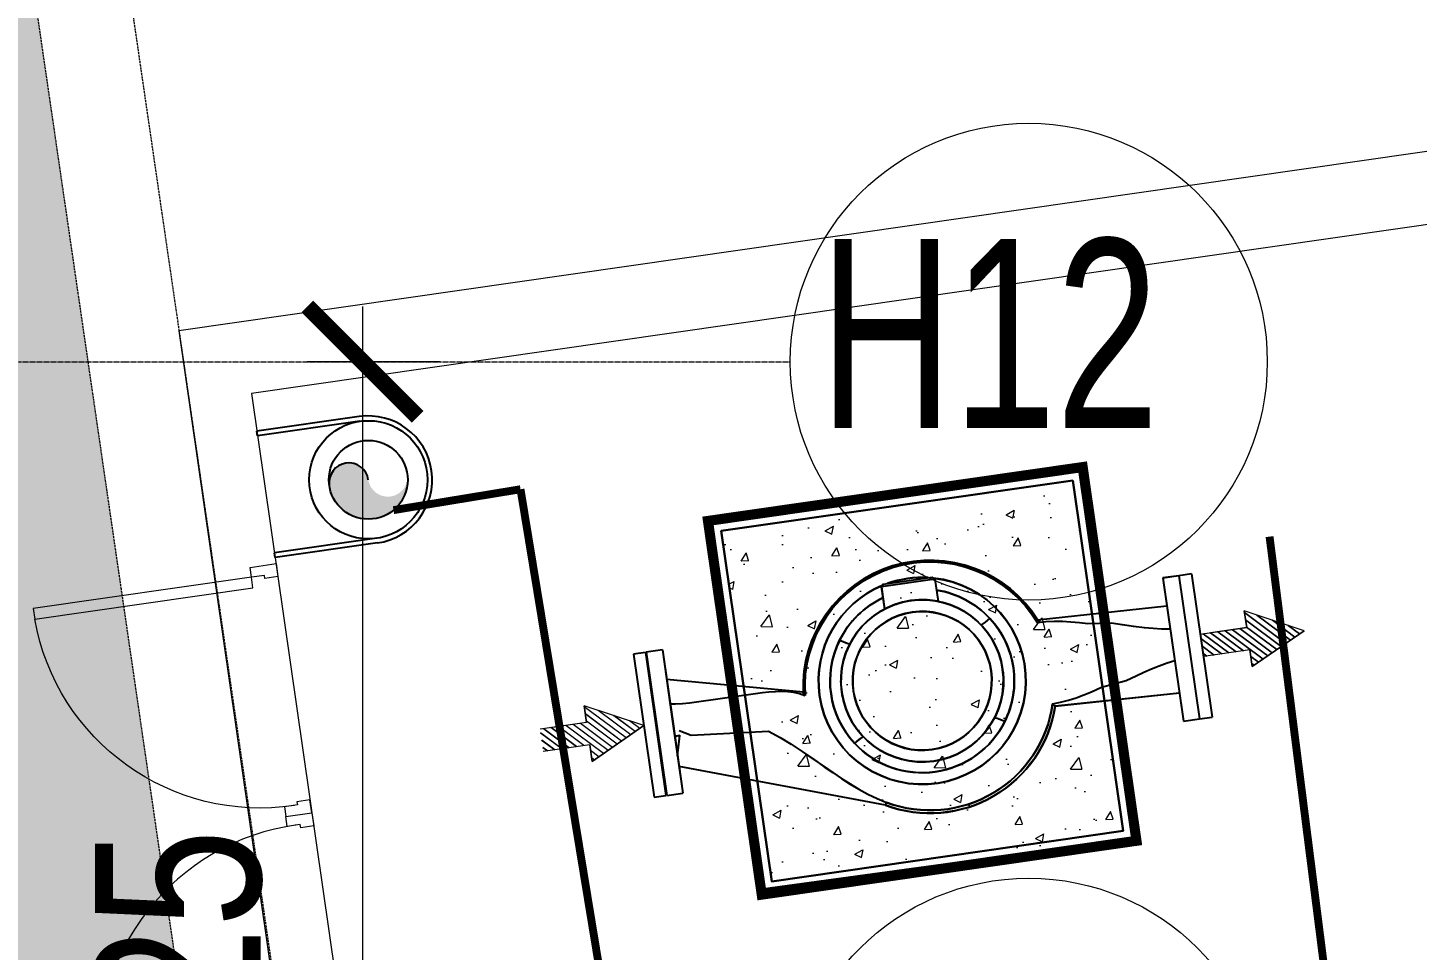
# Model space of a CAD drawing. Header units: millimetres. Extents: x 0 to 147381, y 0 to 170318.
# Drawn here: x 129682 to 134087, y 86457 to 89383 of the extents above; entities that cross this region are included whole.
import ezdxf

# ---------------------------------------------------------------- set-up
doc = ezdxf.new("R2010")
doc.units = ezdxf.units.MM
for name, pattern in [('Center', [29.999999, 12, -6, 6, -6]), ('Demolished', [4.8, 3.2, -1.6]), ('Grid Line', [22.225, 12.7, -3.175, 3.175, -3.175]), ('Hvac Layout - Dinnig Block-12.04.19$0$Hidden', [7.14375, 4.7625, -2.38125])]:
    doc.linetypes.add(name, pattern=pattern)
for name, color, linetype in [('AC-CHW SUPPLY PIPE', 5, 'Continuous'), ('AC-CHWPP', 8, 'Continuous'), ('AC-CHWS PIPE', 6, 'Continuous'), ('AC-PEDESTAL', 8, 'Continuous')]:
    doc.layers.add(name, color=color, linetype=linetype)
for name, color, linetype, lineweight in [('AC-SEC-ZONE-1', 8, 'Continuous', 0), ('AR_GRID_DIM', 6, 'Continuous', 20), ('ARCH NEW DESIGN STEP HATCH', 21, 'Continuous', 35), ('Arch_Dim', 7, 'Continuous', 25), ('CHWS PIPE', 6, 'Continuous', 5), ('EL- WALL', 11, 'Continuous', 18), ('Hvac Layout - Dinnig Block-12.04.19$0$P-Cc rp', 8, 'Continuous', 5), ('MEP-SERVICE TRENCH', 6, 'Continuous', 30), ('S-GRID', 8, 'Continuous', 9), ('S-GRID-IDEN', 1, 'Continuous', 9)]:
    doc.layers.add(name, color=color, linetype=linetype, lineweight=lineweight)
doc.layers.add('ARCH RCC HATCH', color=253, linetype='Center', lineweight=9, true_color=0x9c9c9c)
doc.styles.add('Arial_1', font='arial.ttf', dxfattribs={"height": 630})
doc.styles.add('GRID_TEXT', font='GOTHIC.TTF', dxfattribs={"width": 0.8})
doc.dimstyles.new('DIM_150_GRID', dxfattribs={"dimscale": 175, "dimtxt": 3, "dimasz": 2, "dimexe": 1, "dimexo": 0.5, "dimgap": 0.5, "dimtad": 1, "dimdec": 0, "dimrnd": 5, "dimzin": 1, "dimdsep": 46, "dimtxsty": 'GRID_TEXT', "dimblk": 'ARCHTICK', "dimcen": 0.09, "dimdle": 1, "dimclrt": 256, "dimazin": 0, "dimtfac": 1, "dimtdec": 0, "dimtmove": 2, "dimatfit": 3, "dimfxl": 1, "dimtvp": 1, "dimtolj": 1, "dimtzin": 0, "dimlwd": 15, "dimlwe": 18, "dimarcsym": 0})
pattern_1 = [(310, (1194.82, 586.75), (107.589, 9.413), [11.25, -123.75]), (5, (1194.82, 586.75), (-20.813, -112.829), [9, -99]), (259.549, (1203.79, 587.54), (86.7764, -103.416), [9.561, -105.171]), (313.816, (1194.82, 556.75), (160.086, 24.828), [16.875, -185.625]), (263.364, (1208.16, 558.82), (140.2, -146.118), [14.342, -157.757]), (8.816, (1194.82, 556.75), (140.2, -146.118), [13.5, -148.5]), (339, (1209.82, 564.25), (89.536, 60.393), [11.25, -123.75]), (34, (1209.82, 564.25), (36.497, -108.7725), [9, -99]), (288.549, (1217.28, 569.28), (126.0334, -48.3796), [9.561, -105.171]), (322.5, (1194.823, 586.75), (1.824, -49.9341), [0, -97.8, 0, -100.5, 0, -99.375]), (352.5, (1194.823, 586.75), (39.4604, -59.1618), [0, -57.3, 0, -95.55, 0, -37.875]), (32.5, (1161.373, 586.75), (80.0734, 3.3832), [0, -37.5, 0, -117, 0, -155.25]), (42.5, (1146.37, 586.75), (87.478, -15.0157), [0, -48.75, 0, -77.7, 0, -110.25])]

# ---------------------------------------------------------------- blocks, each defined once
blk = doc.blocks.new('_ArchTick')
at = {"color": 0, "linetype": 'ByBlock', "const_width": 0.15}
blk.add_lwpolyline([(-0.5, -0.5), (0.5, 0.5)], dxfattribs=at)
blk = doc.blocks.new('*D36')
at = {"layer": 'AR_GRID_DIM', "color": 0, "lineweight": 15, "transparency": 16777216}
blk.add_line((93048.9, 43960.5), (93048.9, 39985.5), dxfattribs=at)
at = {"layer": 'AR_GRID_DIM', "color": 0, "lineweight": 18, "transparency": 16777216}
for p, q in [((93295.5, 43785.5), (92873.9, 43785.5)), ((93295.5, 40160.5), (92873.9, 40160.5))]:
    blk.add_line(p, q, dxfattribs=at)
at = {"layer": 'Defpoints', "color": 0, "transparency": 16777216}
for p in [(93383, 43785.5), (93048.9, 40160.5), (93383, 40160.5)]:
    blk.add_point(p, dxfattribs=at)
at = {"layer": 'AR_GRID_DIM', "color": 0, "lineweight": 15, "transparency": 16777216, "xscale": 350, "yscale": 350, "zscale": 350}
for p, rotation in [((93048.9, 43785.5), 90), ((93048.9, 40160.5), 270)]:
    blk.add_blockref('_ArchTick', p, dxfattribs=dict(at, rotation=rotation))
at = {"layer": 'AR_GRID_DIM', "transparency": 16777216, "insert": (92466.9, 41678.3), "char_height": 525, "attachment_point": 5, "rotation": 90, "style": 'GRID_TEXT'}
blk.add_mtext('\\A1;3625', dxfattribs=at)
blk = doc.blocks.new('Grid - M_Grid Head - Circle-24584-5_Level 452_2')
at = {"layer": 'S-GRID-IDEN'}
blk.add_circle((0, 0), 4, dxfattribs=at)
blk = doc.blocks.new('Hvac Layout - Dinnig Block-12.04.19$0$A')
h = blk.add_hatch()
h.set_pattern_fill('ANSI31', color=8, scale=0.04, style=0)
h.paths.add_polyline_path([(-0.273, 1.367), (-0.683, 1.367), (0, 0), (0.683, 1.367), (0.273, 1.367), (0.273, 2.506), (-0.273, 2.506)])
at = {"color": 7}
for p, q in [((-0.683, 1.367), (-0.273, 1.367)), ((0.273, 1.367), (0.683, 1.367))]:
    blk.add_line(p, q, dxfattribs=at)
at = {"layer": 'Hvac Layout - Dinnig Block-12.04.19$0$P-Cc rp', "color": 7, "linetype": 'Hvac Layout - Dinnig Block-12.04.19$0$Hidden'}
for p, q in [((-0.273, 1.367), (-0.273, 2.506)), ((0.273, 1.367), (0.273, 2.506)), ((0, 0), (0.683, 1.367))]:
    blk.add_line(p, q, dxfattribs=at)
at = {"layer": 'Hvac Layout - Dinnig Block-12.04.19$0$P-Cc rp', "color": 255, "linetype": 'Hvac Layout - Dinnig Block-12.04.19$0$Hidden'}
blk.add_line((0, 0), (-0.683, 1.367), dxfattribs=at)
at = {"layer": 'Hvac Layout - Dinnig Block-12.04.19$0$P-Cc rp', "color": 7, "linetype": 'Hvac Layout - Dinnig Block-12.04.19$0$Hidden', "flags": 128}
blk.add_lwpolyline([(-0.273, 1.367), (-0.273, 1.367), (-0.683, 1.367), (0, 0), (0.683, 1.367), (0.273, 1.367), (0.273, 2.506), (-0.273, 2.506)], dxfattribs=at)
blk = doc.blocks.new('Hvac Layout - Dinnig Block-12.04.19$0$A$C3E27442B')
at = {"layer": 'AC-PEDESTAL', "lineweight": 0}
h = blk.add_hatch(dxfattribs=at)
h.set_pattern_fill('AR-CONC', color=250, scale=15, angle=-180, style=0)
h.set_pattern_definition(pattern_1)
h.paths.add_polyline_path([(530.8, -167.9), (108.8, -167.9), (108.8, 254.1), (530.8, 254.1)])
at = {"layer": 'AC-PEDESTAL', "color": 7, "const_width": 12, "elevation": -90}
blk.add_lwpolyline([(94.8, 268.1), (544.8, 268.1), (544.8, -181.9), (94.8, -181.9)], close=True, dxfattribs=at)
at = {"layer": 'AC-PEDESTAL', "color": 250, "lineweight": 30, "elevation": -90}
blk.add_lwpolyline([(530.8, -167.9), (108.8, -167.9), (108.8, 254.1), (530.8, 254.1)], close=True, dxfattribs=at)
at = {"layer": 'AC-SEC-ZONE-1', "color": 150, "lineweight": -3, "ltscale": 500}
for p, q in [((255.5, 183.6, -90), (19.3, 97.3)), ((255.5, 183.6, -90), (257.2, 180.5, -90)), ((294.1, 136.2, -90), (293.3, 136, -90)), ((293.3, 136, -90), (293.3, 136, -90)), ((295, 136.5, -90), (294.1, 136.2, -90)), ((295, 136.4, -90), (295, 136.5, -90)), ((311.2, 139.3, -90), (310.3, 139.2, -90)), ((310.3, 139.2, -90), (310.3, 139.2, -90)), ((312, 139.4, -90), (311.2, 139.3, -90)), ((312, 139.4, -90), (312, 139.4, -90)), ((328.5, 139.3, -90), (327.6, 139.4, -90)), ((327.6, 139.4, -90), (327.6, 139.4, -90)), ((329.4, 139.2, -90), (328.5, 139.3, -90)), ((329.4, 139.2, -90), (329.4, 139.2, -90)), ((345.5, 136.2, -90), (344.7, 136.5, -90)), ((344.7, 136.5, -90), (344.7, 136.4, -90)), ((346.4, 136, -90), (345.5, 136.2, -90)), ((346.4, 136, -90), (346.4, 136, -90)), ((-15.2, 129.4), (-1.1, 129.4)), ((-15.2, -43.1), (-15.2, 129.4)), ((-1.1, -43.1), (-1.1, 129.4)), ((0, 129.4), (19.3, 129.4)), ((0, 43.1), (0, 129.4)), ((19.3, 43.1), (19.3, 129.4)), ((263.1, 121.3, -90), (262.3, 120.7, -90)), ((262.3, 120.7, -90), (262.3, 120.7, -90)), ((263.8, 121.8, -90), (263.1, 121.3, -90)), ((263.8, 121.8, -90), (263.8, 121.8, -90)), ((277.9, 130.1, -90), (277.1, 129.8, -90)), ((277.1, 129.8, -90), (277.1, 129.8, -90)), ((278.7, 130.5, -90), (277.9, 130.1, -90)), ((278.7, 130.5, -90), (278.7, 130.5, -90)), ((361.7, 130.1, -90), (360.9, 130.5, -90)), ((360.9, 130.5, -90), (360.9, 130.5, -90)), ((362.5, 129.8, -90), (361.7, 130.1, -90)), ((362.5, 129.8, -90), (362.5, 129.8, -90)), ((376.6, 121.3, -90), (375.9, 121.8, -90)), ((375.9, 121.8, -90), (375.9, 121.8, -90)), ((377.3, 120.7, -90), (376.6, 121.3, -90)), ((377.3, 120.7, -90), (377.3, 120.7, -90)), ((620.3, 129.4), (639.6, 129.4)), ((620.3, -43.1), (620.3, 129.4)), ((639.6, 129.4), (654.8, 129.4)), ((639.6, -43.1), (639.6, 129.4)), ((654.8, -43.1), (654.8, 129.4)), ((-1.1, 108), (0, 108)), ((250, 109.9, -90), (249.4, 109.2, -90)), ((249.4, 109.2, -90), (249.4, 109.2, -90)), ((250.6, 110.5, -90), (250, 109.9, -90)), ((250.6, 110.5, -90), (250.6, 110.5, -90)), ((389, 110.5, -90), (389, 110.5, -90)), ((389.6, 109.9, -90), (389, 110.5, -90)), ((390.2, 109.2, -90), (389.6, 109.9, -90)), ((390.2, 109.2, -90), (390.2, 109.2, -90)), ((19.3, 84.4), (25.4, 60.6)), ((239.2, 96.3, -90), (238.7, 95.6, -90)), ((238.7, 95.6, -90), (238.7, 95.6, -90)), ((239.7, 97.1, -90), (239.2, 96.3, -90)), ((239.7, 97.1, -90), (239.7, 97.1, -90)), ((399.9, 97.1, -90), (399.9, 97.1, -90)), ((400.4, 96.3, -90), (399.9, 97.1, -90)), ((400.9, 95.6, -90), (400.4, 96.3, -90)), ((400.9, 95.6, -90), (400.9, 95.6, -90)), ((620.3, 95.7), (472, 95.7, -90)), ((472, 95.7, -90), (472, 95.7, -90)), ((231, 81.1, -90), (230.7, 80.3, -90)), ((230.7, 80.3, -90), (230.7, 80.3, -90)), ((231.4, 81.9, -90), (231, 81.1, -90)), ((231.4, 81.9, -90), (231.4, 81.9, -90)), ((408.6, 81.1, -90), (408.3, 81.9, -90)), ((408.3, 81.9, -90), (408.3, 81.9, -90)), ((409, 80.3, -90), (408.6, 81.1, -90)), ((409, 80.3, -90), (409, 80.3, -90)), ((19.3, 60.6), (25.4, 60.6)), ((225.7, 64.6, -90), (225.5, 63.8, -90)), ((225.5, 63.8, -90), (225.5, 63.8, -90)), ((225.9, 65.5, -90), (225.7, 64.6, -90)), ((225.9, 65.5, -90), (225.9, 65.5, -90)), ((413.8, 65.5, -90), (413.8, 65.5, -90)), ((414, 64.6, -90), (413.8, 65.5, -90)), ((414.2, 63.8, -90), (414, 64.6, -90)), ((414.2, 63.8, -90), (414.2, 63.8, -90)), ((0, -43.1), (0, 43.1)), ((19.3, -43.1), (19.3, 43.1)), ((19.3, -7.9), (178.1, 35.9, -90)), ((223.4, 48.3, -90), (223.3, 47.5, -90)), ((223.3, 47.5, -90), (223.3, 46.6, -90)), ((223.3, 46.6, -90), (223.3, 46.6, -90)), ((223.4, 48.3, -90), (223.4, 48.3, -90)), ((416.3, 48.3, -90), (416.3, 48.3, -90)), ((416.3, 47.5, -90), (416.3, 48.3, -90)), ((416.3, 46.6, -90), (416.3, 47.5, -90)), ((416.3, 46.6, -90), (416.3, 46.6, -90)), ((224, 31, -90), (224.1, 30.2, -90)), ((224, 31, -90), (224, 31, -90)), ((224.1, 30.2, -90), (224.2, 29.3, -90)), ((224.2, 29.3, -90), (224.2, 29.3, -90)), ((415.4, 29.3, -90), (415.5, 30.2, -90)), ((415.4, 29.3, -90), (415.4, 29.3, -90)), ((415.5, 30.2, -90), (415.6, 31, -90)), ((415.6, 31, -90), (415.6, 31, -90)), ((227.7, 14.1, -90), (227.7, 14.1, -90)), ((227.7, 14.1, -90), (228, 13.3, -90)), ((228, 13.3, -90), (228.2, 12.4, -90)), ((228.2, 12.4, -90), (228.2, 12.4, -90)), ((411.4, 12.4, -90), (411.7, 13.3, -90)), ((411.4, 12.4, -90), (411.4, 12.4, -90)), ((411.7, 13.3, -90), (411.9, 14.1, -90)), ((411.9, 14.1, -90), (411.9, 14.1, -90)), ((234.4, -1.9, -90), (234.8, -2.7, -90)), ((234.4, -1.9, -90), (234.4, -1.9, -90)), ((234.8, -2.7, -90), (235.2, -3.4, -90)), ((235.2, -3.4, -90), (235.2, -3.4, -90)), ((243.8, -16.4, -90), (243.8, -16.4, -90)), ((243.8, -16.4, -90), (244.3, -17.1, -90)), ((395.3, -17.1, -90), (395.9, -16.4, -90)), ((395.9, -16.4, -90), (395.9, -16.4, -90)), ((404.5, -3.4, -90), (404.9, -2.7, -90)), ((404.5, -3.4, -90), (404.5, -3.4, -90)), ((404.9, -2.7, -90), (405.3, -1.9, -90)), ((405.3, -1.9, -90), (405.3, -1.9, -90)), ((465.8, -9.5, -90), (620.3, -9.5)), ((0, -21.7), (-1.1, -21.7)), ((244.3, -17.1, -90), (244.9, -17.8, -90)), ((244.9, -17.8, -90), (244.9, -17.8, -90)), ((255.6, -29, -90), (256.3, -29.6, -90)), ((255.6, -29, -90), (255.6, -29, -90)), ((256.3, -29.6, -90), (256.9, -30.2, -90)), ((256.9, -30.2, -90), (256.9, -30.2, -90)), ((382.7, -30.2, -90), (383.4, -29.6, -90)), ((382.7, -30.2, -90), (382.7, -30.2, -90)), ((383.4, -29.6, -90), (384, -29, -90)), ((384, -29, -90), (384, -29, -90)), ((394.8, -17.8, -90), (395.3, -17.1, -90)), ((394.8, -17.8, -90), (394.8, -17.8, -90)), ((-1.1, -43.1), (-15.2, -43.1)), ((19.3, -43.1), (0, -43.1)), ((269.5, -39.3, -90), (269.5, -39.3, -90)), ((269.5, -39.3, -90), (270.3, -39.8, -90)), ((270.3, -39.8, -90), (271, -40.2, -90)), ((271, -40.2, -90), (271, -40.2, -90)), ((285.1, -47, -90), (285.9, -47.3, -90)), ((285.1, -47, -90), (285.1, -47, -90)), ((285.9, -47.3, -90), (286.7, -47.6, -90)), ((286.7, -47.6, -90), (286.7, -47.6, -90)), ((287.6, -74.8, -90), (287.6, -47.9, -90)), ((352, -74.8, -90), (352, -47.9, -90)), ((352.9, -47.6, -90), (353.8, -47.3, -90)), ((352.9, -47.6, -90), (352.9, -47.6, -90)), ((353.8, -47.3, -90), (354.6, -47, -90)), ((354.6, -47, -90), (354.6, -47, -90)), ((368.6, -40.2, -90), (369.4, -39.8, -90)), ((368.6, -40.2, -90), (368.6, -40.2, -90)), ((369.4, -39.8, -90), (370.1, -39.3, -90)), ((370.1, -39.3, -90), (370.1, -39.3, -90)), ((639.6, -43.1), (620.3, -43.1)), ((654.8, -43.1), (639.6, -43.1)), ((301.7, -51.8, -90), (302.6, -51.9, -90)), ((301.7, -51.8, -90), (301.7, -51.8, -90)), ((302.6, -51.9, -90), (303.4, -52.1, -90)), ((303.4, -52.1, -90), (303.4, -52.1, -90)), ((318.9, -53.5, -90), (319.8, -53.5, -90)), ((318.9, -53.5, -90), (318.9, -53.5, -90)), ((319.8, -53.5, -90), (320.7, -53.5, -90)), ((320.7, -53.5, -90), (320.7, -53.5, -90)), ((336.2, -52.1, -90), (337.1, -51.9, -90)), ((336.2, -52.1, -90), (336.2, -52.1, -90)), ((337.1, -51.9, -90), (337.9, -51.8, -90)), ((337.9, -51.8, -90), (337.9, -51.8, -90)), ((352, -74.8, -90), (287.6, -74.8, -90)), ((290.4, -77.6, -90), (287.6, -74.8, -90)), ((290.4, -77.6, -90), (349.2, -77.6, -90)), ((352, -74.8, -90), (349.2, -77.6, -90))]:
    blk.add_line(p, q, dxfattribs=at)
at = {"layer": 'AC-SEC-ZONE-1', "color": 150, "lineweight": -3, "ltscale": 500, "elevation": -90}
for points in [[(25.4, 60.6), (38.8, 68.1), (130.6, 76.5), (143, 85.7), (155, 95.7), (166.8, 106.1), (178.4, 116.8), (189.9, 127.7), (199, 136.2), (208.2, 144.5), (217.5, 152.5), (227, 160.3), (236.7, 167.6), (246.8, 174.3), (257.2, 180.5)], [(241, 98.8), (235.5, 101.6), (229.6, 105.2)], [(410.1, 105.2), (401.6, 100.3), (398.7, 98.8)], [(469.4, 92.2), (479, 91.7), (488.5, 90.7), (498.1, 89.1), (507.7, 87), (517.3, 84.6), (529.8, 81.1), (559.9, 77.3), (572.5, 73.4), (582.1, 70.6), (591.7, 67.9), (601.3, 65.6), (610.9, 63.5), (620.3, 62)], [(179.4, 40.7), (173.3, 37.5), (166.7, 35), (159.8, 33.1), (152.6, 31.9), (145.2, 31.1), (137.5, 30.6), (129.8, 30.2), (42.4, 29.9), (34, 29.5), (25.7, 28.7), (19.3, 27.7)], [(620.3, 24.3), (620, 24.2), (610.2, 22.7), (600.3, 20.6), (590.5, 18.2), (577.6, 14.6), (564.8, 10.8), (551.9, 6.9), (524.5, 4.1), (514.6, 1.4), (504.8, -1), (494.9, -3.1), (485.1, -4.6), (475.2, -5.6), (465.4, -5.9)], [(229.6, -18.9), (238, -14.1), (241, -12.5)], [(398.7, -12.6), (404.1, -15.4), (410.1, -18.9)], [(466, -9), (466.1, -8.4), (466, -7.8), (465.7, -6.9), (465.4, -6), (465.4, -5.9)], [(466, -9), (466, -9.1), (465.8, -9.4), (465.8, -9.5)]]:
    blk.add_lwpolyline(points, dxfattribs=at)
at = {"layer": 'AC-SEC-ZONE-1', "color": 150, "lineweight": -3, "ltscale": 500}
for radius in [96.6, 82.7]:
    blk.add_circle((319.8, 43.1, -90), radius, dxfattribs=at)
for centre, radius, start, end in [((328, 51.4, -90), 150.7, 17.0737, 118.7523), ((328, 51.4, -90), 147.2, 16.0667, 118.7523), ((319.8, 43.1, -90), 123.2, 284.5039, 180), ((319.8, 43.1, -90), 109.5, 34.5128, 145.4872), ((319.8, 43.1, -90), 109.5, 145.4872, 214.5128), ((319.8, 43.1, -90), 109.5, 325.4872, 34.5128), ((319.8, 43.1, -90), 109.5, 0, 34.5128), ((342.2, 189.6, -90), 160.2, 322.5489, 324.1133), ((196, 32.9, -90), 18.4, 154.7914, 168.6945), ((328, 51.4, -90), 150.7, 185.707, 336.3622), ((328, 51.4, -90), 148.9, 184.1422, 337.338), ((319.8, 43.1, -90), 123.2, 180, 255.4961), ((319.8, 43.1, -90), 109.5, 325.4872, 0), ((319.8, 43.1, -90), 109.5, 214.5128, 252.9046), ((319.8, 43.1, -90), 109.5, 287.0954, 325.4872), ((319.8, 43.1, -90), 123.2, 258.4844, 281.5156)]:
    blk.add_arc(centre, radius, start, end, dxfattribs=at)
at = {"layer": 'CHWS PIPE', "color": 10, "linetype": 'ByBlock', "xscale": -48.99290839582979, "yscale": 48.99290839582979, "zscale": 48.99290839582918, "rotation": 90}
for p in [(-15.2, 43.1), (777.6, 43.1)]:
    blk.add_blockref('Hvac Layout - Dinnig Block-12.04.19$0$A', p, dxfattribs=at)
blk = doc.blocks.new('A$C5B98290A')
at = {"layer": 'AC-CHWS PIPE', "linetype": 'ByBlock'}
h = blk.add_hatch(color=5, dxfattribs=at)
h.set_gradient(color1=(0, 0, 255), one_color=1, tint=1)
h.paths.add_polyline_path([(1.0704, 11.2851), (0.9463, 11.27, -1)])
h.paths.add_polyline_path([(0.9463, 11.27), (1.0704, 11.2851, 0.999996), (1.1945, 11.3003, -0.999998)])
at = {"layer": 'AC-PEDESTAL', "lineweight": 0, "extrusion": (0.007592, -0.06212, 0.99804)}
h = blk.add_hatch(dxfattribs=at)
h.set_pattern_fill('AR-CONC', color=250, scale=15, angle=-180, style=0)
h.set_pattern_definition(pattern_1)
h.paths.add_polyline_path([(4.6414, 15.3208), (3.5159, 15.3208), (3.5159, 14.1953), (4.6414, 14.1953)])
at = {"linetype": 'Continuous', "lineweight": 13}
for p, q in [((0.6935, 10.9839, 73.3394), (0, 10.8991, 73.3394)), ((0.6976, 10.9504, 73.3394), (0.6935, 10.9839, 73.3394)), ((0.0041, 10.8657, 73.3394), (0.6976, 10.9504, 73.3394)), ((0, 10.8991, 73.3394), (0.0041, 10.8657, 73.3394))]:
    blk.add_line(p, q, dxfattribs=at)
at = {"linetype": 'Continuous', "lineweight": 13, "elevation": 73.3394}
for points in [[(0.6897, 11.0152), (0.7722, 11.0253), (0.7772, 10.984), (0.736, 10.979), (0.7348, 10.9889), (0.6935, 10.9839)], [(0.7865, 10.2226), (0.8691, 10.2327), (0.864, 10.274), (0.8227, 10.269), (0.824, 10.259), (0.7827, 10.254)], [(0.7865, 10.2226), (0.8691, 10.2327), (0.8741, 10.1915), (0.8328, 10.1864), (0.8316, 10.1963), (0.7904, 10.1913)]]:
    blk.add_lwpolyline(points, close=True, dxfattribs=at)
at = {"lineweight": 13, "ltscale": 0.5, "extrusion": (0, 0, -1)}
blk.add_ellipse((0.7205, 10.9762, 73.3394), major_axis=(0.0879, -0.7195), ratio=1, start_param=-0.008476, end_param=1.539395, dxfattribs=at)
at = {"lineweight": 13, "ltscale": 0.5}
blk.add_ellipse((0.9039, 9.4754, 73.3394), major_axis=(-0.0879, 0.7195), ratio=1, start_param=-0.008476, end_param=1.539395, dxfattribs=at)
at = {"layer": 'AC-CHW SUPPLY PIPE', "color": 251, "const_width": 0.025, "elevation": 73.3394}
for points in [[(1.1481, 11.1872), (1.5521, 11.2448)], [(1.5521, 11.2448), (1.9611, 8.3782)], [(3.9228, 11.0442), (4.2211, 8.2079), (1.6925, 7.8636)]]:
    blk.add_lwpolyline(points, dxfattribs=at)
at = {"layer": 'AC-CHWS PIPE', "color": 251, "linetype": 'ByBlock'}
for p, q in [((1.0458, 11.4861, 73.3394), (0.7207, 11.4464, 73.3394)), ((1.0476, 11.4712, 73.3394), (0.7226, 11.4315, 73.3394)), ((0.7226, 11.4315, 73.3394), (0.7207, 11.4464, 73.3394)), ((1.0931, 11.099, 73.3394), (0.768, 11.0593, 73.3394)), ((0.7699, 11.0444, 73.3394), (0.768, 11.0593, 73.3394)), ((1.0949, 11.0841, 73.3394), (0.7699, 11.0444, 73.3394))]:
    blk.add_line(p, q, dxfattribs=at)
for radius in [0.1875, 0.125]:
    blk.add_circle((1.0704, 11.2851, 73.3394), radius, dxfattribs=at)
for centre, radius, start, end in [((1.0704, 11.2851, 73.3394), 0.2025, 276.9675, 96.9675), ((1.0083, 11.2775, 73.3394), 0.0625, 6.9675, 186.9675)]:
    blk.add_arc(centre, radius, start, end, dxfattribs=at)
at = {"layer": 'AC-PEDESTAL', "color": 251, "extrusion": (0.007592, -0.06212, 0.99804), "const_width": 0.032, "elevation": 72.5204}
blk.add_lwpolyline([(3.4787, 14.1581), (4.6787, 14.1581), (4.6787, 15.3581), (3.4787, 15.3581)], close=True, dxfattribs=at)
at = {"layer": 'AC-PEDESTAL', "color": 251, "lineweight": 30, "extrusion": (0.007592, -0.06212, 0.99804), "elevation": 72.5204}
blk.add_lwpolyline([(4.6414, 15.3208), (3.5159, 15.3208), (3.5159, 14.1953), (4.6414, 14.1953)], close=True, dxfattribs=at)
at = {"layer": 'AC-SEC-ZONE-1', "color": 251, "lineweight": -3, "ltscale": 500, "extrusion": (0.007592, -0.06212, 0.99804)}
for p, q in [((2.8595, 10.9321, 73.3216), (2.6891, 10.9113, 73.3216)), ((2.6955, 10.9196, 73.322), (2.8512, 10.9386, 73.322)), ((2.8595, 10.9321, 73.3216), (2.8512, 10.9386, 73.322)), ((2.8595, 10.9321, 73.3216), (2.8682, 10.8611, 73.3171)), ((3.6329, 10.9265, 73.5558), (3.5818, 10.9202, 73.5558)), ((3.6731, 10.9314, 73.5558), (3.6329, 10.9265, 73.5558)), ((3.6329, 10.9265, 73.5558), (3.6886, 10.4709, 73.527)), ((3.6731, 10.9314, 73.5558), (3.7288, 10.4758, 73.527)), ((2.6955, 10.9196, 73.322), (2.6891, 10.9113, 73.3216)), ((2.6891, 10.9113, 73.3216), (2.6978, 10.8403, 73.3171)), ((3.5818, 10.9202, 73.5558), (3.6375, 10.4646, 73.527)), ((2.6913, 10.837, 73.3169), (2.6933, 10.838, 73.317)), ((2.6913, 10.8369, 73.3169), (2.6913, 10.837, 73.3169)), ((2.6933, 10.838, 73.317), (2.6954, 10.8391, 73.317)), ((2.6954, 10.8391, 73.317), (2.6954, 10.8391, 73.317)), ((2.7338, 10.8549, 73.3177), (2.736, 10.8556, 73.3177)), ((2.7338, 10.8549, 73.3177), (2.7338, 10.8549, 73.3177)), ((2.736, 10.8556, 73.3177), (2.7383, 10.8563, 73.3178)), ((2.7383, 10.8563, 73.3178), (2.7383, 10.8563, 73.3178)), ((2.7789, 10.865, 73.318), (2.7812, 10.8653, 73.318)), ((2.7789, 10.865, 73.318), (2.7789, 10.865, 73.318)), ((2.7812, 10.8653, 73.318), (2.7835, 10.8656, 73.318)), ((2.7835, 10.8656, 73.318), (2.7835, 10.8656, 73.318)), ((2.825, 10.8669, 73.3178), (2.825, 10.8669, 73.3178)), ((2.825, 10.8669, 73.3178), (2.8273, 10.8668, 73.3177)), ((2.8273, 10.8668, 73.3177), (2.8297, 10.8666, 73.3177)), ((2.8297, 10.8666, 73.3177), (2.8297, 10.8666, 73.3177)), ((2.8707, 10.8605, 73.317), (2.873, 10.86, 73.317)), ((2.8707, 10.8605, 73.317), (2.8707, 10.8605, 73.317)), ((2.873, 10.86, 73.317), (2.8753, 10.8594, 73.3169)), ((2.8753, 10.8594, 73.3169), (2.8753, 10.8594, 73.3169)), ((2.9146, 10.8461, 73.3158), (2.9167, 10.8452, 73.3157)), ((2.9146, 10.8461, 73.3158), (2.9146, 10.8461, 73.3158)), ((2.9167, 10.8452, 73.3157), (2.9189, 10.8442, 73.3156)), ((2.9189, 10.8442, 73.3156), (2.9189, 10.8442, 73.3156)), ((2.6526, 10.8117, 73.3156), (2.6545, 10.8131, 73.3157)), ((2.6526, 10.8117, 73.3156), (2.6526, 10.8117, 73.3156)), ((2.6545, 10.8131, 73.3157), (2.6563, 10.8146, 73.3158)), ((2.6563, 10.8146, 73.3158), (2.6563, 10.8146, 73.3158)), ((2.9551, 10.8241, 73.3141), (2.9552, 10.8241, 73.3141)), ((2.9552, 10.8241, 73.3141), (2.9571, 10.8228, 73.314)), ((2.9571, 10.8228, 73.314), (2.959, 10.8215, 73.3139)), ((2.959, 10.8215, 73.3139), (2.959, 10.8215, 73.3139)), ((2.9911, 10.7953, 73.312), (2.9928, 10.7936, 73.3119)), ((2.9911, 10.7953, 73.312), (2.9911, 10.7953, 73.312)), ((2.9928, 10.7936, 73.3119), (2.9945, 10.792, 73.3118)), ((2.9945, 10.792, 73.3118), (2.9945, 10.792, 73.3118)), ((3.1818, 10.7962, 73.3107), (3.5926, 10.8313, 73.5502)), ((2.593, 10.7448, 73.3119), (2.5943, 10.7468, 73.312)), ((2.5943, 10.7468, 73.312), (2.5943, 10.7468, 73.312)), ((2.6191, 10.78, 73.3139), (2.6207, 10.7817, 73.314)), ((2.6191, 10.78, 73.3139), (2.6191, 10.78, 73.3139)), ((2.6207, 10.7817, 73.314), (2.6222, 10.7835, 73.3141)), ((2.6222, 10.7835, 73.3141), (2.6223, 10.7835, 73.3141)), ((3.0214, 10.7605, 73.3096), (3.0227, 10.7586, 73.3095)), ((3.0214, 10.7605, 73.3096), (3.0214, 10.7605, 73.3096)), ((3.0227, 10.7586, 73.3095), (3.0241, 10.7566, 73.3094)), ((3.0241, 10.7566, 73.3094), (3.0241, 10.7566, 73.3094)), ((1.9369, 10.7192, 73.5558), (1.8996, 10.7147, 73.5558)), ((1.8996, 10.7147, 73.5558), (1.9553, 10.259, 73.527)), ((1.9369, 10.7192, 73.5558), (1.9925, 10.2636, 73.527)), ((1.9909, 10.7258, 73.5558), (1.9398, 10.7196, 73.5558)), ((1.9398, 10.7196, 73.5558), (1.9676, 10.4918, 73.5414)), ((1.9909, 10.7258, 73.5558), (2.0188, 10.498, 73.5414)), ((2.5716, 10.7014, 73.3094), (2.5725, 10.7035, 73.3095)), ((2.5725, 10.7035, 73.3095), (2.5733, 10.7057, 73.3096)), ((2.5733, 10.7057, 73.3096), (2.5733, 10.7057, 73.3096)), ((2.5918, 10.7428, 73.3118), (2.593, 10.7448, 73.3119)), ((2.5918, 10.7428, 73.3118), (2.5918, 10.7428, 73.3118)), ((3.0449, 10.7208, 73.307), (3.0459, 10.7187, 73.3069)), ((3.0449, 10.7208, 73.307), (3.0449, 10.7208, 73.307)), ((3.0459, 10.7187, 73.3069), (3.0469, 10.7166, 73.3067)), ((3.0469, 10.7166, 73.3067), (3.0468, 10.7166, 73.3067)), ((1.9467, 10.6631, 73.5522), (1.9438, 10.6627, 73.5522)), ((2.5591, 10.657, 73.3067), (2.5596, 10.6593, 73.3069)), ((2.5596, 10.6593, 73.3069), (2.56, 10.6616, 73.307)), ((2.56, 10.6616, 73.307), (2.5601, 10.6616, 73.307)), ((2.5716, 10.7014, 73.3094), (2.5716, 10.7014, 73.3094)), ((3.0609, 10.6776, 73.3042), (3.0615, 10.6753, 73.304)), ((3.0609, 10.6776, 73.3042), (3.0609, 10.6776, 73.3042)), ((3.0615, 10.6753, 73.304), (3.0621, 10.6731, 73.3039)), ((3.0621, 10.6731, 73.3039), (3.0621, 10.6731, 73.3039)), ((2.0023, 10.6327, 73.5499), (2.4348, 10.5832, 73.3031)), ((2.5548, 10.6134, 73.304), (2.5549, 10.6158, 73.3042)), ((2.5549, 10.6158, 73.3042), (2.5549, 10.6158, 73.3042)), ((2.5592, 10.657, 73.3067), (2.5591, 10.657, 73.3067)), ((3.069, 10.6322, 73.3013), (3.0692, 10.6299, 73.3012)), ((3.069, 10.6322, 73.3013), (3.069, 10.6322, 73.3013)), ((3.0692, 10.6299, 73.3012), (3.0693, 10.6276, 73.301)), ((3.0693, 10.6276, 73.301), (3.0693, 10.6276, 73.301)), ((2.5548, 10.6111, 73.3039), (2.5548, 10.6134, 73.304)), ((2.5548, 10.6111, 73.3039), (2.5548, 10.6111, 73.3039)), ((3.0685, 10.5838, 73.2983), (3.0683, 10.5815, 73.2982)), ((3.0683, 10.5815, 73.2982), (3.0683, 10.5815, 73.2982)), ((3.0688, 10.5861, 73.2984), (3.0685, 10.5838, 73.2983)), ((3.0688, 10.5861, 73.2984), (3.0688, 10.5861, 73.2984)), ((2.5584, 10.5675, 73.3012), (2.558, 10.5698, 73.3013)), ((2.558, 10.5698, 73.3013), (2.558, 10.5698, 73.3013)), ((2.5588, 10.5652, 73.301), (2.5584, 10.5675, 73.3012)), ((2.5588, 10.5652, 73.301), (2.5588, 10.5652, 73.301)), ((3.0597, 10.5386, 73.2955), (3.059, 10.5363, 73.2954)), ((3.059, 10.5363, 73.2954), (3.059, 10.5363, 73.2954)), ((3.0603, 10.5408, 73.2957), (3.0597, 10.5386, 73.2955)), ((3.0603, 10.5408, 73.2957), (3.0603, 10.5408, 73.2957)), ((3.6266, 10.5536, 73.5326), (3.2322, 10.5205, 73.2931)), ((1.9676, 10.4918, 73.5414), (1.9955, 10.264, 73.527)), ((2.0188, 10.498, 73.5414), (2.0466, 10.2702, 73.527)), ((2.5693, 10.5251, 73.2984), (2.5693, 10.5251, 73.2984)), ((2.5701, 10.5229, 73.2983), (2.5693, 10.5251, 73.2984)), ((2.5709, 10.5207, 73.2982), (2.5701, 10.5229, 73.2983)), ((2.5709, 10.5207, 73.2982), (2.5709, 10.5207, 73.2982)), ((2.5884, 10.4831, 73.2957), (2.5884, 10.4831, 73.2957)), ((2.5895, 10.4811, 73.2955), (2.5884, 10.4831, 73.2957)), ((3.0429, 10.4956, 73.293), (3.0419, 10.4936, 73.2929)), ((3.0419, 10.4936, 73.2929), (3.0419, 10.4936, 73.2929)), ((3.0439, 10.4977, 73.2931), (3.0429, 10.4956, 73.293)), ((3.0439, 10.4977, 73.2931), (3.0439, 10.4977, 73.2931)), ((3.2322, 10.5205, 73.2931), (3.2322, 10.5205, 73.2931)), ((2.0244, 10.4517, 73.5385), (2.0405, 10.4537, 73.5385)), ((2.0321, 10.3889, 73.5345), (2.0405, 10.4537, 73.5385)), ((2.5907, 10.4791, 73.2954), (2.5895, 10.4811, 73.2955)), ((2.5907, 10.4791, 73.2954), (2.5907, 10.4791, 73.2954)), ((2.6162, 10.4435, 73.293), (2.6147, 10.4453, 73.2931)), ((2.6147, 10.4453, 73.2931), (2.6147, 10.4453, 73.2931)), ((2.6177, 10.4417, 73.2929), (2.6162, 10.4435, 73.293)), ((2.6177, 10.4417, 73.2929), (2.6177, 10.4417, 73.2929)), ((3.0187, 10.4564, 73.2907), (3.0173, 10.4545, 73.2906)), ((3.0173, 10.4545, 73.2906), (3.0173, 10.4545, 73.2906)), ((3.0201, 10.4583, 73.2908), (3.0187, 10.4564, 73.2907)), ((3.0201, 10.4583, 73.2908), (3.0201, 10.4583, 73.2908)), ((3.6375, 10.4646, 73.527), (3.6886, 10.4709, 73.527)), ((3.6886, 10.4709, 73.527), (3.7288, 10.4758, 73.527)), ((2.6491, 10.4112, 73.2907), (2.6473, 10.4127, 73.2908)), ((2.6473, 10.4127, 73.2908), (2.6473, 10.4127, 73.2908)), ((2.6509, 10.4097, 73.2906), (2.6491, 10.4112, 73.2907)), ((2.6509, 10.4098, 73.2906), (2.6509, 10.4097, 73.2906)), ((2.9533, 10.3951, 73.2874), (2.9514, 10.3938, 73.2874)), ((2.9533, 10.3951, 73.2874), (2.9533, 10.3951, 73.2874)), ((2.9879, 10.4221, 73.2888), (2.9861, 10.4205, 73.2888)), ((2.9861, 10.4205, 73.2888), (2.9861, 10.4205, 73.2888)), ((2.9896, 10.4237, 73.2889), (2.9879, 10.4221, 73.2888)), ((2.9896, 10.4237, 73.2889), (2.9896, 10.4237, 73.2889)), ((2.6874, 10.2183, 73.2784), (2.0362, 10.355, 73.5324)), ((2.6853, 10.3865, 73.2889), (2.6853, 10.3865, 73.2889)), ((2.6873, 10.3853, 73.2888), (2.6853, 10.3865, 73.2889)), ((2.6894, 10.3842, 73.2888), (2.6873, 10.3853, 73.2888)), ((2.6894, 10.3842, 73.2888), (2.6894, 10.3842, 73.2888)), ((2.7273, 10.3674, 73.2874), (2.7273, 10.3675, 73.2874)), ((2.7295, 10.3667, 73.2874), (2.7273, 10.3674, 73.2874)), ((2.7317, 10.3659, 73.2873), (2.7295, 10.3667, 73.2874)), ((2.7318, 10.366, 73.2873), (2.7317, 10.3659, 73.2873)), ((2.7744, 10.3559, 73.2863), (2.7721, 10.3562, 73.2864)), ((2.7721, 10.3562, 73.2864), (2.7721, 10.3562, 73.2864)), ((2.7767, 10.3555, 73.2863), (2.7744, 10.3559, 73.2863)), ((2.7767, 10.3555, 73.2863), (2.7767, 10.3555, 73.2863)), ((2.8205, 10.3532, 73.2858), (2.8182, 10.3531, 73.2858)), ((2.8182, 10.3531, 73.2858), (2.8182, 10.3531, 73.2858)), ((2.8228, 10.3533, 73.2858), (2.8205, 10.3532, 73.2858)), ((2.8228, 10.3533, 73.2858), (2.8228, 10.3533, 73.2858)), ((2.8663, 10.3588, 73.2858), (2.8641, 10.3583, 73.2858)), ((2.8641, 10.3583, 73.2858), (2.8641, 10.3583, 73.2858)), ((2.8686, 10.3593, 73.2858), (2.8663, 10.3588, 73.2858)), ((2.8686, 10.3593, 73.2858), (2.8686, 10.3593, 73.2858)), ((2.9104, 10.3725, 73.2863), (2.9083, 10.3716, 73.2863)), ((2.9083, 10.3716, 73.2863), (2.9083, 10.3716, 73.2863)), ((2.9126, 10.3734, 73.2864), (2.9104, 10.3725, 73.2863)), ((2.9126, 10.3734, 73.2864), (2.9126, 10.3734, 73.2864)), ((2.9514, 10.3938, 73.2874), (2.9494, 10.3925, 73.2873)), ((2.9494, 10.3925, 73.2873), (2.9494, 10.3926, 73.2873)), ((1.9856, 10.3201, 73.5306), (1.9886, 10.3205, 73.5306)), ((1.9553, 10.259, 73.527), (1.9925, 10.2636, 73.527)), ((1.9955, 10.264, 73.527), (2.0466, 10.2702, 73.527)), ((2.6874, 10.2183, 73.2784), (2.6908, 10.227, 73.279))]:
    blk.add_line(p, q, dxfattribs=at)
at = {"layer": 'AC-SEC-ZONE-1', "color": 251, "lineweight": -3, "ltscale": 500, "extrusion": (0.007592, -0.06212, 0.99804), "elevation": 72.5204}
for points in [[(4.289, 14.9066), (4.3034, 14.9141), (4.3193, 14.9235)], [(4.4685, 14.897), (4.4684, 14.8972), (4.468, 14.8982), (4.4679, 14.8982)], [(4.4685, 14.897), (4.4687, 14.8956), (4.4684, 14.8938), (4.4677, 14.8915), (4.4669, 14.8889), (4.4669, 14.8889)], [(4.88, 14.8083), (4.8791, 14.8084), (4.8529, 14.8126), (4.8267, 14.8181), (4.8005, 14.8245), (4.7662, 14.834), (4.7319, 14.8442), (4.6975, 14.8546), (4.6245, 14.8622), (4.5982, 14.8694), (4.5719, 14.8758), (4.5457, 14.8812), (4.5194, 14.8854), (4.4931, 14.888), (4.4669, 14.8889)], [(3.838, 14.9235), (3.8606, 14.9105), (3.8686, 14.9065)], [(4.4775, 14.6272), (4.5031, 14.6284), (4.5286, 14.6312), (4.5541, 14.6355), (4.5797, 14.6409), (4.6052, 14.6474), (4.6387, 14.6568), (4.7189, 14.6669), (4.7524, 14.6772), (4.778, 14.6848), (4.8036, 14.6919), (4.8292, 14.6982), (4.8548, 14.7036), (4.88, 14.7077)], [(3.7042, 14.7645), (3.6879, 14.7731), (3.6704, 14.7798), (3.652, 14.7847), (3.6328, 14.788), (3.6129, 14.7902), (3.5926, 14.7915), (3.572, 14.7924), (3.3389, 14.7933), (3.3164, 14.7945), (3.2943, 14.7965), (3.2773, 14.7991)], [(4.3193, 14.5926), (4.2968, 14.6056), (4.2889, 14.6095)], [(3.2936, 14.7113), (3.3293, 14.6914), (3.5741, 14.6691), (3.6072, 14.6445), (3.6393, 14.618), (3.6706, 14.5901), (3.7015, 14.5615), (3.7323, 14.5326), (3.7566, 14.51), (3.781, 14.4878), (3.8059, 14.4662), (3.8312, 14.4456), (3.8571, 14.4262), (3.8839, 14.4081), (3.9115, 14.3917)], [(3.8685, 14.6096), (3.8539, 14.602), (3.838, 14.5926)]]:
    blk.add_lwpolyline(points, dxfattribs=at)
at = {"layer": 'AC-SEC-ZONE-1', "color": 251, "lineweight": -3, "ltscale": 500, "extrusion": (0.007592, -0.06212, 0.99804)}
for radius in [0.2576, 0.2204]:
    blk.add_circle((4.0787, 14.7581, 72.5204), radius, dxfattribs=at)
for centre, radius, start, end in [((4.1004, 14.7359, 72.5204), 0.4019, 23.6378, 174.293), ((4.1004, 14.7359, 72.5204), 0.3972, 22.662, 175.8578), ((4.0787, 14.7581, 72.5204), 0.3286, 180, 75.4961), ((4.0787, 14.7581, 72.5204), 0.3286, 78.4844, 101.5156), ((4.0787, 14.7581, 72.5204), 0.3286, 104.5039, 180), ((4.0787, 14.7581, 72.5204), 0.292, 34.5128, 72.9046), ((4.0787, 14.7581, 72.5204), 0.292, 107.0954, 145.4872), ((4.0787, 14.7581, 72.5204), 0.292, 325.4872, 34.5128), ((4.0787, 14.7581, 72.5204), 0.292, 0, 34.5128), ((4.0787, 14.7581, 72.5204), 0.292, 145.4872, 214.5128), ((4.0787, 14.7581, 72.5204), 0.292, 325.4872, 0), ((3.7486, 14.7854, 72.5204), 0.049, 191.3055, 205.2086), ((4.1004, 14.7359, 72.5204), 0.3925, 241.2477, 343.9333), ((4.1384, 14.3674, 72.5204), 0.4272, 35.8867, 37.4511), ((4.1004, 14.7359, 72.5204), 0.4019, 241.2477, 342.9263), ((4.0787, 14.7581, 72.5204), 0.292, 214.5128, 325.4872)]:
    blk.add_arc(centre, radius, start, end, dxfattribs=at)
at = {"layer": 'EL- WALL', "color": 251, "lineweight": 5, "elevation": 73.3394}
for points in [[(0.4804, 11.7705), (1.0421, 7.1737), (6.0488, 7.7856), (5.487, 12.3823)], [(0.7061, 11.5664), (1.212, 7.4262), (5.7926, 7.986), (5.2866, 12.1261)]]:
    blk.add_lwpolyline(points, close=True, dxfattribs=at)
at = {"layer": 'AC-CHWPP', "color": 251, "lineweight": -3, "ltscale": 500, "extrusion": (0.007592, -0.06212, 0.99804), "xscale": -0.0026666666668693, "yscale": 0.0026666666668694, "zscale": 0.0026666666668693, "rotation": 180.0000000003492}
blk.add_blockref('Hvac Layout - Dinnig Block-12.04.19$0$A$C3E27442B', (3.2258, 14.873, 72.7604), dxfattribs=at)
at = {"layer": 'CHWS PIPE', "color": 251, "linetype": 'ByBlock', "extrusion": (0.007592, -0.06212, 0.99804), "xscale": 0.1306477557321431, "yscale": 0.1306477557321431, "zscale": 0.1306477557321431, "rotation": 90.00000000034923}
for p in [(5.2994, 14.7581, 72.7604), (3.1853, 14.7581, 72.7604)]:
    blk.add_blockref('Hvac Layout - Dinnig Block-12.04.19$0$A', p, dxfattribs=at)
blk = doc.blocks.new('A$C3C7D33BB')
at = {"layer": 'MEP-SERVICE TRENCH', "linetype": 'Continuous'}
h = blk.add_hatch(dxfattribs=at)
h.set_pattern_fill('DOTS', color=256, scale=100)
h.set_pattern_definition([(0, (-479940.34, 234563.17), (79.375, 158.75), [0, -158.75])])
h.paths.add_polyline_path([(239, 30899.3), (-6668, 78252.4), (-11561.4, 77257.4), (-15618.3, 77257.4), (-15618.3, 75607.4), (-9465.5, 75607.4), (-6126.6, 52716.1), (-13537.1, 52693), (-13535.1, 51043), (-5886, 51066.9), (-3199.4, 32652.9), (-24851, 32652.9), (-24847.7, 31652.9), (-11717.8, 31652.9), (-11717.8, 31002.9), (-2915, 31002.9), (-2973.8, 27330.9), (-13938.3, 27330.9), (-13938.3, 25680.9), (-3002.5, 25680.9), (-3449.4, 65.4), (-298.9, 65.4)])
at = {"layer": 'MEP-SERVICE TRENCH', "linetype": 'Demolished', "lineweight": 9}
for p, q in [((-6416.9, 78609.6), (539.3, 30918.5)), ((-6668, 78252.4), (239, 30899.3))]:
    blk.add_line(p, q, dxfattribs=at)
at = {"layer": 'ARCH NEW DESIGN STEP HATCH', "xscale": 1000, "yscale": 1000, "zscale": 1000, "rotation": 1.215674572545349}
blk.add_blockref('A$C5B98290A', (-3022.4, 41978.5, -73339.4), dxfattribs=at)
blk = doc.blocks.new('A$C59E872DE')
at = {"layer": 'S-GRID', "linetype": 'Grid Line', "ltscale": 0.5}
blk.add_line((-6964.1, 43785.5), (94404.8, 43785.5), dxfattribs=at)
at = {"layer": 'S-GRID-IDEN', "xscale": 188.9999999999998, "yscale": 188.9999999999998, "zscale": 188.9999999999998, "rotation": 180}
for p in [(95160.8, 43785.5), (95160.8, 41391.1)]:
    blk.add_blockref('Grid - M_Grid Head - Circle-24584-5_Level 452_2', p, dxfattribs=at)
at = {"layer": 'S-GRID-IDEN', "insert": (94497, 44175.1), "char_height": 600, "width": 1772.772, "attachment_point": 1, "style": 'Arial_1'}
blk.add_mtext('{\\W0.7;H12}', dxfattribs=at)
at = {"layer": 'AR_GRID_DIM'}
dim = blk.add_linear_dim(base=(93048.9, 40160.5), p1=(93383, 43785.5), p2=(93383, 40160.5), angle=90, dimstyle='DIM_150_GRID', dxfattribs=at)
dim.commit()
dim.dimension.update_dxf_attribs({"geometry": '*D36', "text_midpoint": (92466.9, 41678.3), "dimtype": 128})

msp = doc.modelspace()

# ---------------------------------------------------------------- block references
at = {"layer": 'ARCH RCC HATCH', "linetype": 'Continuous'}
msp.add_blockref('A$C59E872DE', (37694.7, 44538), dxfattribs=at)

# ---------------------------------------------------------------- next in the draw order: block references
at = {"layer": 'Arch_Dim', "linetype": 'Continuous'}
msp.add_blockref('A$C3C7D33BB', (132953.6, 34665.1), dxfattribs=at)

doc.saveas('drawing.dxf')
